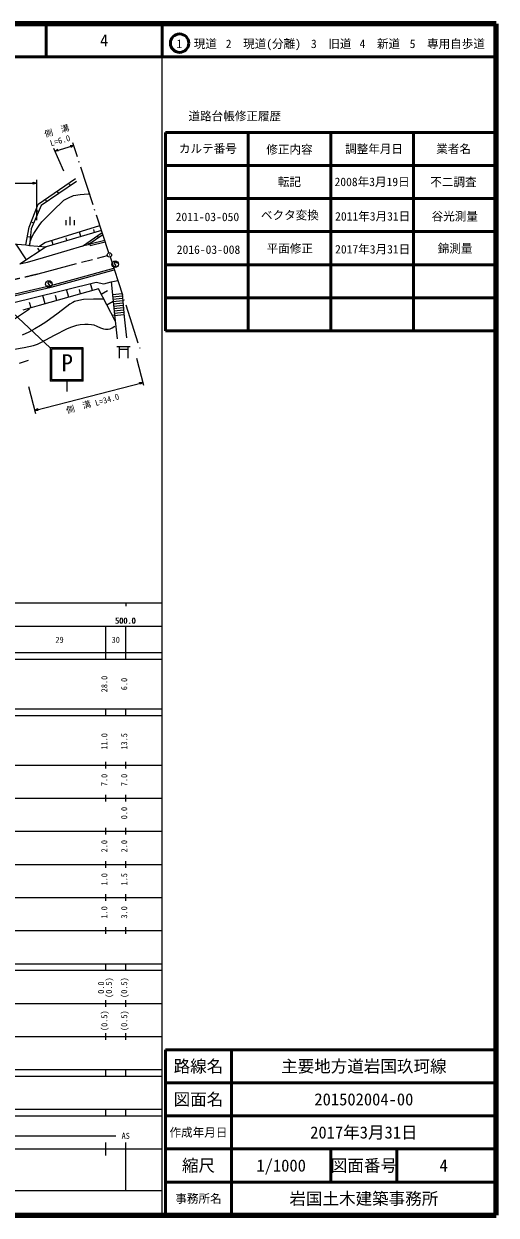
# Model space of a CAD drawing. Units: millimetres, scale not verified. Extents: x 40000 to 680000, y 20000 to 380000.
# Drawn here: x 537200 to 680000, y 20000 to 380000 of the extents above; entities that cross this region are included whole.
import ezdxf
from ezdxf.enums import TextEntityAlignment as Align

# ---------------------------------------------------------------- set-up
doc = ezdxf.new("R2010")
doc.units = ezdxf.units.MM
doc.header["$LTSCALE"] = 1000
doc.linetypes.add('CHAIN', pattern=[18.5, 12, -1.5, 3.5, -1.5])
doc.linetypes.add('LONG_DASHED_DOTTED', pattern=[15.25, 12, -1.5, 0.25, -1.5])
for name, color, linetype, lineweight in [('M-BGD', 7, 'Continuous', 25), ('M-BMK', 2, 'CHAIN', 13), ('M-BMK-LINE', 2, 'LONG_DASHED_DOTTED', 25), ('M-BMK-SRVR', 3, 'Continuous', 25), ('M-OTRS', 6, 'Continuous', 25), ('M-STR-HTXT', 7, 'Continuous', 13), ('M-STR-STRC', 7, 'Continuous', 25), ('M-TTL', 2, 'Continuous', 140), ('M-TTL-BAND', 7, 'Continuous', 25), ('M-TTL-FRAM', 2, 'Continuous', 50), ('M-TTL-LINE', 7, 'Continuous', 50)]:
    doc.layers.add(name, color=color, linetype=linetype, lineweight=lineweight)
doc.layers.add('M-TTL-TXT', color=7, linetype='Continuous')
doc.styles.add('ＭＳ ゴシック', font='')
doc.styles.get('ＭＳ ゴシック').set_extended_font_data('MS Gothic')

msp = doc.modelspace()

# ---------------------------------------------------------------- linework, layer by layer
at = {"layer": 'M-BGD'}
for p, q in [((541493, 325532), (552843, 333269)), ((553095, 332344), (542415, 325095)), ((551315, 331136), (551012, 331585)), ((547755, 328720), (547256, 329460)), ((550720, 327468), (552260, 328150)), ((552260, 328150), (554278, 328430)), ((554278, 328430), (556647, 328594)), ((556647, 328594), (556942, 328533)), ((538855, 318595), (541493, 325532)), ((542415, 325095), (539441, 318031)), ((544195, 326303), (543898, 326743)), ((545899, 323412), (549300, 326712)), ((549300, 326712), (550720, 327468)), ((541671, 323329), (540796, 323700)), ((542676, 320142), (545899, 323412)), ((549911, 320710), (549911, 319204)), ((551160, 321713), (551160, 319204)), ((552410, 320710), (552410, 319204)), ((537850, 313195), (538855, 318595)), ((539441, 318031), (538897, 313027)), ((540185, 319797), (539734, 319988)), ((540217, 316619), (541008, 317897)), ((541008, 317897), (541801, 319055)), ((541801, 319055), (542676, 320142)), ((543546, 313952), (560175, 319054)), ((560655, 317589), (544006, 312648)), ((554412, 315736), (553993, 317158)), ((554940, 312789), (560873, 316922)), ((558574, 316971), (558316, 317847)), ((531352, 313744), (537850, 313195)), ((538000, 308679), (534874, 313446)), ((539169, 315529), (538302, 315624)), ((538937, 313237), (539220, 314409)), ((539220, 314409), (539567, 315372)), ((539567, 315372), (540217, 316619)), ((541956, 312800), (543546, 313952)), ((546087, 313266), (545692, 314610)), ((550250, 314501), (550005, 315331)), ((556605, 313209), (554940, 312789)), ((556440, 313906), (556665, 313572)), ((561107, 316210), (556605, 313209)), ((561664, 314507), (557118, 313415)), ((557118, 313415), (557234, 312927)), ((561781, 314019), (557234, 312927)), ((559395, 315917), (559790, 315333)), ((544006, 312648), (535997, 307356)), ((537850, 313195), (538897, 313027)), ((538897, 313027), (544006, 312648)), ((542004, 311325), (541415, 312223)), ((550212, 311384), (543003, 309258)), ((554940, 312789), (550212, 311384)), ((538254, 307920), (535997, 307356)), ((543003, 309258), (538254, 307920)), ((553132, 303064), (564420, 306150)), ((545383, 300930), (553132, 303064)), ((545503, 300443), (553263, 302579)), ((553263, 302579), (564551, 305666)), ((563592, 302055), (565605, 302427)), ((531633, 297709), (538776, 299452)), ((531751, 297221), (538889, 298963)), ((538776, 299452), (545383, 300930)), ((538889, 298963), (545503, 300443)), ((539967, 297198), (559028, 301969)), ((559730, 299962), (541834, 294906)), ((550782, 297434), (550134, 299743)), ((554361, 298445), (553991, 299766)), ((557940, 299456), (557353, 301550)), ((559028, 301969), (561418, 301396)), ((564815, 290288), (559730, 299962)), ((560577, 298350), (562511, 299374)), ((561418, 301396), (563592, 302055)), ((563592, 302055), (564728, 291139)), ((527724, 294200), (539967, 297198)), ((539380, 294215), (538934, 295809)), ((543623, 295411), (542916, 297936)), ((547202, 296423), (546796, 297873)), ((551131, 295312), (547556, 292571)), ((551982, 295830), (551131, 295312)), ((552568, 296081), (551982, 295830)), ((553841, 296430), (552568, 296081)), ((555222, 296684), (553841, 296430)), ((558300, 296793), (555222, 296684)), ((561240, 296785), (558300, 296793)), ((562272, 295125), (564206, 296150)), ((563995, 298180), (566889, 298483)), ((564069, 297475), (566952, 297778)), ((564142, 296771), (567015, 297073)), ((564215, 296067), (567078, 296368)), ((564288, 295363), (567141, 295662)), ((566889, 298483), (567521, 291417)), ((521489, 282394), (538902, 293854)), ((541834, 294906), (536925, 293524)), ((547556, 292571), (543893, 289894)), ((563968, 291901), (564354, 292105)), ((564362, 294659), (567204, 294957)), ((564435, 293955), (567267, 294252)), ((564508, 293251), (567330, 293547)), ((564581, 292547), (567393, 292842)), ((564655, 291843), (567456, 292137)), ((542220, 288794), (540580, 287835)), ((543893, 289894), (542220, 288794)), ((550371, 287967), (551684, 288454)), ((551684, 288454), (553229, 288901)), ((553229, 288901), (554279, 289124)), ((554279, 289124), (555672, 289287)), ((555672, 289287), (556632, 289292)), ((556632, 289292), (557632, 289193)), ((557632, 289193), (558322, 289026)), ((558322, 289026), (559247, 288662)), ((559247, 288662), (560340, 288160)), ((560340, 288160), (561303, 287833)), ((563276, 287860), (563958, 288139)), ((563958, 288139), (564753, 288646)), ((564728, 291139), (565380, 284782)), ((567521, 291417), (568247, 285064)), ((538682, 286825), (536737, 285911)), ((540580, 287835), (538682, 286825)), ((542584, 283779), (546438, 285909)), ((546438, 285909), (550371, 287967)), ((561303, 287833), (561898, 287735)), ((561898, 287735), (562683, 287742)), ((562683, 287742), (563276, 287860)), ((534407, 281715), (537300, 282222)), ((537300, 282222), (540164, 282841)), ((540164, 282841), (541296, 283225)), ((541296, 283225), (542584, 283779)), ((565325, 282522), (569324, 282522)), ((566045, 282522), (566045, 278989)), ((566045, 281639), (568605, 281639)), ((568605, 282522), (568605, 278989)), ((538489, 278229), (535841, 277316))]:
    msp.add_line(p, q, dxfattribs=at)
for points in [[(564264, 306929), (564287, 306851), (564338, 306786), (564423, 306721), (564562, 306652), (564694, 306625), (564826, 306643), (564933, 306713), (564989, 306814), (565018, 306883), (565027, 306990), (564989, 307071), (564641, 307596), (564628, 307703), (564648, 307833), (564710, 307936), (564784, 308005), (564887, 308054), (565046, 308026), (565252, 307923), (565334, 307865), (565399, 307782), (565437, 307679), (565449, 307545)], [(544217, 300939), (544239, 300861), (544291, 300796), (544376, 300731), (544515, 300662), (544647, 300635), (544779, 300653), (544886, 300723), (544942, 300824), (544971, 300893), (544979, 301000), (544941, 301081), (544594, 301606), (544581, 301713), (544601, 301843), (544663, 301946), (544737, 302015), (544840, 302064), (544998, 302036), (545204, 301933), (545287, 301875), (545352, 301792), (545390, 301689), (545401, 301555)]]:
    msp.add_lwpolyline(points, dxfattribs=at)
for centre, radius in [((563081, 310183), 31.2), ((563081, 310183), 25), ((563081, 310183), 18.8), ((563081, 310183), 12.5), ((563081, 310183), 6.3), ((564830, 307368), 995), ((544782, 301378), 995)]:
    msp.add_circle(centre, radius, dxfattribs=at)
msp.add_ellipse((563081, 310183), major_axis=(0, 26.1), ratio=0.996046, dxfattribs=at)
at = {"layer": 'M-BMK'}
msp.add_line((541555, 304466), (562453, 310016), dxfattribs=at)
msp.add_ellipse((459726, 646023), major_axis=(0, 351298), ratio=0.996046, start_param=3.1542776, end_param=3.3776382, dxfattribs=at)
at = {"layer": 'M-BMK-LINE'}
for p, q in [((562878, 310803), (552004, 343996)), ((563283, 309563), (572508, 281219))]:
    msp.add_line(p, q, dxfattribs=at)
at = {"layer": 'M-BMK-SRVR'}
msp.add_ellipse((563081, 310183), major_axis=(0, 652), ratio=0.996046, dxfattribs=at)
at = {"layer": 'M-OTRS'}
for radius in [49.8, 1.5]:
    msp.add_circle((563081, 310183), radius, dxfattribs=at)
at = {"layer": 'M-STR-HTXT'}
for p, q in [((549270, 335527), (546285, 342343)), ((546627, 341561), (552259, 343220)), ((546627, 341561), (547508, 342113)), ((551221, 343207), (552259, 343220)), ((552259, 343220), (551378, 342668)), ((547665, 341574), (546627, 341561)), ((466520, 331822), (541058, 331822)), ((540058, 331541), (540058, 332103)), ((540058, 332103), (541058, 331822)), ((541058, 331822), (540058, 331541)), ((540098, 331621), (540098, 332023)), ((540098, 332023), (540778, 331822)), ((540778, 331822), (540098, 331621)), ((540138, 331702), (540138, 331943)), ((540138, 331943), (540618, 331822)), ((540618, 331822), (540138, 331702)), ((540178, 331782), (540178, 331862)), ((540178, 331862), (540378, 331822)), ((540378, 331822), (540178, 331782)), ((541058, 332826), (541058, 320639)), ((573490, 270671), (571400, 278852)), ((538600, 270407), (540690, 262226)), ((540442, 263199), (573242, 271643)), ((572343, 271122), (572204, 271666)), ((572204, 271666), (573242, 271643)), ((572362, 271210), (572262, 271599)), ((572262, 271599), (572970, 271574)), ((572321, 271531), (572815, 271534)), ((572380, 271297), (572321, 271531)), ((573242, 271643), (572343, 271122)), ((572970, 271574), (572362, 271210)), ((572379, 271463), (572583, 271474)), ((572399, 271385), (572379, 271463)), ((572815, 271534), (572380, 271297)), ((572583, 271474), (572399, 271385)), ((540442, 263199), (541340, 263720)), ((541480, 263176), (540442, 263199)), ((540713, 263268), (541322, 263632)), ((541421, 263243), (540713, 263268)), ((540868, 263308), (541303, 263545)), ((541362, 263311), (540868, 263308)), ((541100, 263368), (541284, 263457)), ((541304, 263379), (541100, 263368)), ((541284, 263457), (541304, 263379)), ((541303, 263545), (541362, 263311)), ((541322, 263632), (541421, 263243)), ((541340, 263720), (541480, 263176))]:
    msp.add_line(p, q, dxfattribs=at)
at = {"layer": 'M-STR-STRC'}
for p, q in [((530699, 295642), (545191, 282106)), ((555188, 282106), (545191, 282106)), ((545191, 282106), (545191, 272069)), ((554796, 281711), (545584, 281711)), ((545584, 281711), (545584, 272463)), ((554795, 272463), (554796, 281711)), ((555188, 272069), (555188, 282106)), ((555188, 272069), (545191, 272069)), ((554795, 272463), (545584, 272463)), ((550190, 272069), (550190, 268914))]:
    msp.add_line(p, q, dxfattribs=at)
at = {"layer": 'M-TTL'}
for p, q in [((680000, 380000), (40000, 380000)), ((680000, 20000), (680000, 380000)), ((40000, 20000), (680000, 20000))]:
    msp.add_line(p, q, dxfattribs=at)
at = {"layer": 'M-TTL-BAND'}
for p, q in [((579000, 20000), (579000, 370000)), ((40000, 205000), (579000, 205000)), ((568000, 205000), (568000, 204000)), ((68000, 198000), (579000, 198000)), ((562000, 188000), (562000, 198000)), ((568000, 188000), (568000, 198000)), ((40000, 190000), (579000, 190000)), ((40000, 188000), (579000, 188000)), ((40000, 173000), (579000, 173000)), ((562000, 171000), (562000, 173000)), ((568000, 171000), (568000, 173000)), ((40000, 171000), (579000, 171000)), ((40000, 156000), (579000, 156000)), ((562000, 155000), (562000, 157000)), ((568000, 155000), (568000, 157000)), ((46000, 146000), (579000, 146000)), ((562000, 145000), (562000, 147000)), ((568000, 145000), (568000, 147000)), ((562000, 135000), (562000, 137000)), ((568000, 135000), (568000, 137000)), ((52000, 136000), (579000, 136000)), ((46000, 126000), (579000, 126000)), ((562000, 125000), (562000, 127000)), ((568000, 125000), (568000, 127000)), ((52000, 116000), (579000, 116000)), ((562000, 115000), (562000, 117000)), ((568000, 115000), (568000, 117000)), ((56750, 106000), (579000, 106000)), ((562000, 105000), (562000, 107000)), ((568000, 105000), (568000, 107000)), ((40000, 94000), (579000, 94000)), ((56750, 96000), (579000, 96000)), ((562000, 94000), (562000, 96000)), ((568000, 94000), (568000, 96000)), ((49000, 84000), (579000, 84000)), ((562000, 83000), (562000, 85000)), ((568000, 83000), (568000, 85000)), ((40000, 74000), (579000, 74000)), ((562000, 73000), (562000, 75000)), ((568000, 73000), (568000, 75000)), ((40000, 64000), (579000, 64000)), ((55250, 62000), (579000, 62000)), ((562000, 62000), (562000, 64000)), ((568000, 62000), (568000, 64000)), ((55250, 52000), (579000, 52000)), ((562000, 50000), (562000, 52000)), ((568000, 50000), (568000, 52000)), ((40000, 50000), (579000, 50000)), ((71000, 44000), (565000, 44000)), ((40000, 40000), (579000, 40000)), ((562000, 38000), (562000, 42000)), ((568000, 27500), (568000, 42000)), ((68000, 27500), (579000, 27500))]:
    msp.add_line(p, q, dxfattribs=at)
at = {"layer": 'M-TTL-FRAM'}
for p, q in [((580000, 347197), (580000, 287197)), ((580000, 347197), (680000, 347197)), ((580000, 287197), (680000, 287197)), ((680000, 70000), (580000, 70000)), ((580000, 70000), (580000, 20000))]:
    msp.add_line(p, q, dxfattribs=at)
at = {"layer": 'M-TTL-LINE'}
for p, q in [((543997, 380000), (543997, 370000)), ((579000, 380000), (579000, 370000)), ((40000, 370000), (680000, 370000)), ((605000, 347197), (605000, 287197)), ((630000, 347197), (630000, 287197)), ((655000, 347197), (655000, 287197)), ((580000, 337197), (680000, 337197)), ((580000, 327197), (680000, 327197)), ((580000, 317197), (680000, 317197)), ((580000, 307197), (680000, 307197)), ((580000, 297197), (680000, 297197)), ((600000, 70000), (600000, 20000)), ((680000, 60000), (580000, 60000)), ((680000, 50000), (580000, 50000)), ((680000, 40000), (580000, 40000)), ((680000, 30000), (580000, 30000))]:
    msp.add_line(p, q, dxfattribs=at)
for points in [[(630000, 40000), (630000, 37500), (630000, 32500), (630000, 30000)], [(650000, 40000), (650000, 37500), (650000, 32500), (650000, 30000)]]:
    msp.add_lwpolyline(points, dxfattribs=at)
msp.add_circle((584278, 374160), 2780, dxfattribs=at)

# ---------------------------------------------------------------- texts
at = {"layer": 'M-STR-HTXT', "style": 'ＭＳ ゴシック'}
for s, p in [('側\u3000溝', (543888, 345181)), ('L=6.0', (545578, 342463)), ('L=34.0', (559166, 263974)), ('側\u3000溝', (550454, 261715))]:
    msp.add_text(s, height=1833, rotation=16.1, dxfattribs=at).set_placement(p, align=Align.BOTTOM_LEFT)
at = {"layer": 'M-STR-STRC', "style": 'ＭＳ ゴシック'}
msp.add_text('P', height=5132, dxfattribs=at).set_placement((548578, 273482), align=Align.BOTTOM_LEFT)
at = {"layer": 'M-TTL-BAND', "style": 'ＭＳ ゴシック'}
for s, p in [('500.0', (567844, 198195)), ('500.0', (568000, 198195)), ('29', (548000, 192405)), ('30', (565000, 192405)), ('AS', (568000, 42500))]:
    msp.add_text(s, height=1833, dxfattribs=at).set_placement(p, align=Align.BOTTOM_CENTER)
for s, p in [('28.0', (563000, 180500)), ('6.0', (569000, 180500)), ('11.0', (563000, 163174)), ('13.5', (569000, 163174)), ('7.0', (563000, 151500)), ('7.0', (569000, 151500)), ('0.0', (569000, 141500)), ('2.0', (563000, 131500)), ('2.0', (569000, 131500)), ('1.0', (563000, 121500)), ('1.5', (569000, 121500)), ('1.0', (563000, 111500)), ('3.0', (569000, 111500)), ('0.0', (562000, 88764)), ('(0.5)', (564370, 88764)), ('(0.5)', (569000, 88764)), ('(0.5)', (563000, 78764)), ('(0.5)', (569000, 78764))]:
    msp.add_text(s, height=1833, rotation=90, dxfattribs=at).set_placement(p, align=Align.BOTTOM_CENTER)
at = {"layer": 'M-TTL-TXT', "style": 'ＭＳ ゴシック'}
for s, height, p in [('4', 3666, (561497, 375000)), ('1\u3000現道', 2566, (589448, 373958)), ('2\u3000現道(分離)', 2566, (609619, 373958)), ('3\u3000旧道', 2566, (630121, 373958)), ('4\u3000新道', 2566, (644824, 373958)), ('5\u3000専用自歩道', 2566, (665228, 373958)), ('道路台帳修正履歴', 2566, (600968, 352113)), ('カルテ番号', 2566, (592839, 342277)), ('修正内容', 2566, (617509, 342023)), ('調整年月日', 2566, (643089, 342197)), ('業者名', 2566, (667134, 342197)), ('転記', 2566, (617500, 332245)), ('2008年3月19日', 2566, (642500, 332245)), ('不二調査', 2566, (667077, 332189)), ('2011-03-050', 2566, (592708, 321664)), ('ベクタ変換', 2566, (617626, 322169)), ('2011年3月31日', 2566, (642665, 321834)), ('谷光測量', 2566, (667481, 321834)), ('平面修正', 2566, (617626, 312109)), ('2017年3月31日', 2566, (642665, 311885)), ('錦測量', 2566, (667592, 312109)), ('2016-03-008', 2566, (593034, 311773)), ('路線名', 3666, (590000, 65000)), ('路線名', 3666, (590000, 65000)), ('主要地方道岩国玖珂線', 3666, (640000, 65000)), ('図面名', 3666, (590000, 55000)), ('図面名', 3666, (590000, 55000)), ('201502004-00', 3666, (640000, 55000)), ('2017年3月31日', 3666, (640000, 45000)), ('作成年月日', 2566, (590000, 45000)), ('作成年月日', 2566, (590000, 45000)), ('縮尺', 3666, (590000, 35000)), ('縮尺', 3666, (590000, 35000)), ('1/1000', 3666, (615000, 35000)), ('図面番号', 3666, (640000, 35000)), ('図面番号', 3666, (640000, 35000)), ('4', 3666, (664125, 35000)), ('事務所名', 2566, (590000, 25000)), ('事務所名', 2566, (590000, 25000)), ('岩国土木建築事務所', 3666, (640000, 25000))]:
    msp.add_text(s, height=height, dxfattribs=at).set_placement(p, align=Align.MIDDLE_CENTER)

doc.saveas('drawing.dxf')
